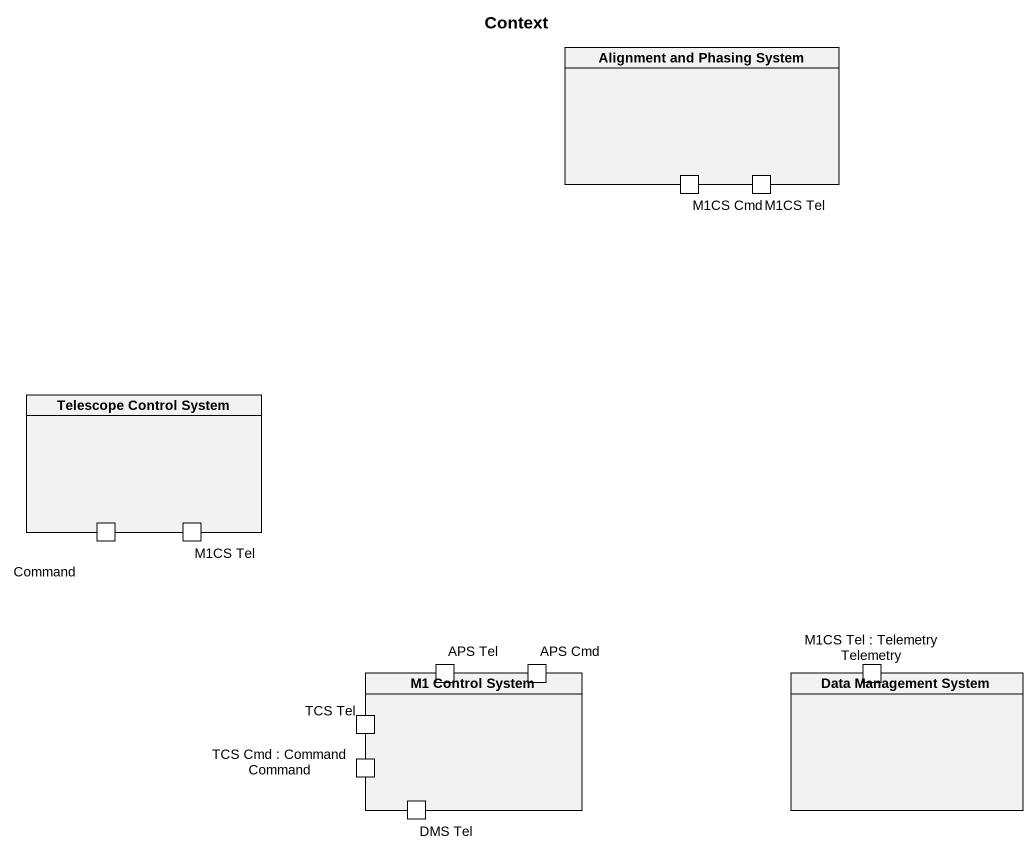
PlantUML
@startuml
title Context
rectangle "Alignment and Phasing System" as Alignment_and_Phasing_System {
  port "M1CS Cmd" as M1CS_Cmd
  port "M1CS Tel" as M1CS_Tel
}
rectangle "Telescope Control System" as Telescope_Control_System {
  port Command
  port "M1CS Tel" as M1CS_Tel_2
}
rectangle "M1 Control System" as M1_Control_System {
  port "APS Tel" as APS_Tel
  port "APS Cmd" as APS_Cmd
  port "TCS Tel" as TCS_Tel
  port "TCS Cmd : Command Command" as TCS_Cmd_Command_Command
  port "DMS Tel" as DMS_Tel
}
rectangle "Data Management System" as Data_Management_System {
  port "M1CS Tel : Telemetry Telemetry" as M1CS_Tel_Telemetry_Telemetry
}
@enduml
